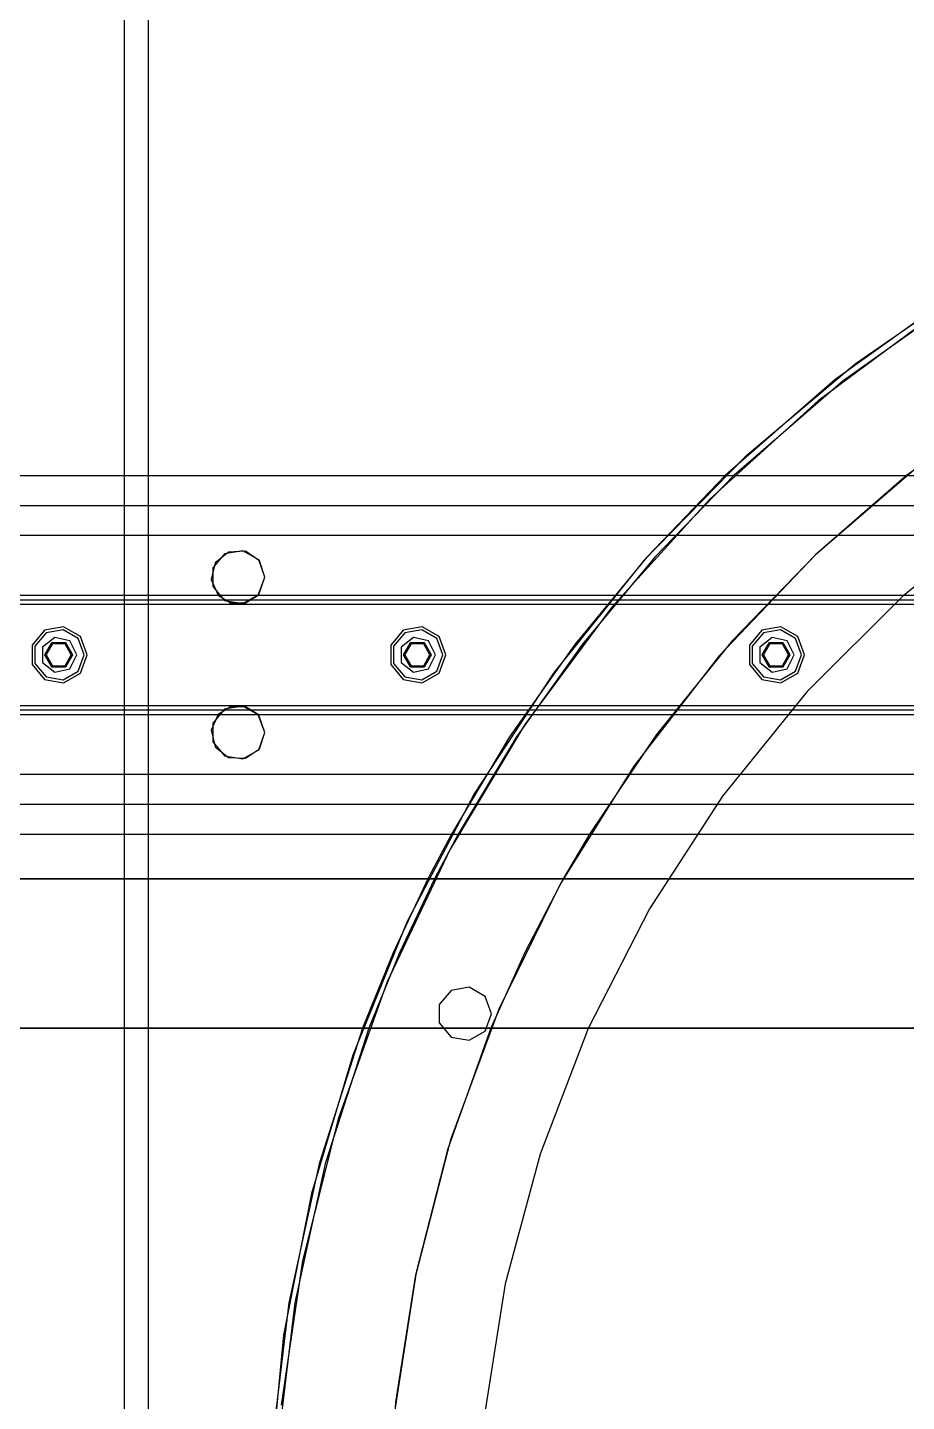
# Model space of a CAD drawing. Header units: millimetres. Extents: x -201 to 3037, y -406 to 3230.
# Drawn here: x 869.8 to 1016.8, y 2625 to 2855 of the extents above; entities that cross this region are included whole.
import ezdxf

# ---------------------------------------------------------------- set-up
doc = ezdxf.new("R2010")
doc.units = ezdxf.units.MM
doc.layers.add('HIDDEN', color=8, linetype='Continuous')
doc.layers.add('VISIBLE', color=7, linetype='Continuous')

msp = doc.modelspace()

# ---------------------------------------------------------------- linework, layer by layer
at = {"layer": 'HIDDEN'}
for points in [[(886, 2330), (886, 2870)], [(886, 2330), (886, 2870)], [(886, 2330), (886, 2870)], [(886, 2330), (886, 2870)], [(890, 2330), (890, 2870)], [(890, 2330), (890, 2870)], [(890, 2330), (890, 2870)], [(890, 2330), (890, 2870)], [(1237.25, 2837.76), (1213.95, 2844.11), (1190.13, 2848.18), (1166.04, 2849.93), (1141.89, 2849.34), (1117.91, 2846.43), (1094.32, 2841.22), (1071.35, 2833.75), (1049.2, 2824.11), (1028.09, 2812.37), (1008.21, 2798.64), (989.75, 2783.07), (972.87, 2765.78), (957.75, 2746.95), (944.51, 2726.74), (933.28, 2705.35), (924.17, 2682.98), (917.26, 2659.83), (912.62, 2636.12), (910.29, 2612.08)], [(1237.25, 2837.76), (1213.95, 2844.11), (1190.13, 2848.18), (1166.04, 2849.93), (1141.89, 2849.34), (1117.91, 2846.43), (1094.32, 2841.22), (1071.35, 2833.75), (1049.2, 2824.11), (1028.09, 2812.37), (1008.21, 2798.64), (989.75, 2783.07), (972.87, 2765.78), (957.75, 2746.95), (944.51, 2726.74), (933.28, 2705.35), (924.17, 2682.98), (917.26, 2659.83), (912.62, 2636.12), (910.29, 2612.08)], [(1237.25, 2837.76), (1213.95, 2844.11), (1190.13, 2848.18), (1166.04, 2849.93), (1141.89, 2849.34), (1117.91, 2846.43), (1094.32, 2841.22), (1071.35, 2833.75), (1049.2, 2824.11), (1028.09, 2812.37), (1008.21, 2798.64), (989.75, 2783.07), (972.87, 2765.78), (957.75, 2746.95), (944.51, 2726.74), (933.28, 2705.35), (924.17, 2682.98), (917.26, 2659.83), (912.62, 2636.12), (910.29, 2612.08)], [(1255.29, 2830.05), (1232.28, 2838.28), (1208.58, 2844.22), (1184.41, 2847.8), (1160, 2849), (1135.59, 2847.8), (1111.42, 2844.22), (1087.72, 2838.28), (1064.71, 2830.05), (1042.62, 2819.6), (1021.66, 2807.04), (1002.04, 2792.48), (983.93, 2776.07), (967.52, 2757.96), (952.96, 2738.34), (940.4, 2717.38), (929.95, 2695.29), (921.72, 2672.28), (915.78, 2648.58), (912.2, 2624.41)], [(1239.88, 2815.68), (1217.65, 2822.66), (1194.83, 2827.35), (1171.65, 2829.7), (1148.35, 2829.7), (1125.17, 2827.35), (1102.35, 2822.66), (1080.12, 2815.68), (1058.71, 2806.5), (1038.34, 2795.19), (1019.22, 2781.88), (1001.54, 2766.7), (985.49, 2749.82), (971.22, 2731.39), (958.9, 2711.62), (948.64, 2690.7), (940.55, 2668.85), (934.71, 2646.3), (931.18, 2623.27)], [(1247.45, 2796.41), (1226.44, 2804.48), (1204.7, 2810.3), (1182.47, 2813.82), (1160, 2815), (1137.53, 2813.82), (1115.3, 2810.3), (1093.56, 2804.48), (1072.55, 2796.41), (1052.5, 2786.2), (1033.63, 2773.94), (1016.14, 2759.78), (1000.22, 2743.86), (986.06, 2726.37), (973.8, 2707.5), (963.59, 2687.45), (955.52, 2666.44), (949.7, 2644.7), (946.18, 2622.47)], [(1247.45, 2796.41), (1226.44, 2804.48), (1204.7, 2810.3), (1182.47, 2813.82), (1160, 2815), (1137.53, 2813.82), (1115.3, 2810.3), (1093.56, 2804.48), (1072.55, 2796.41), (1052.5, 2786.2), (1033.63, 2773.94), (1016.14, 2759.78), (1000.22, 2743.86), (986.06, 2726.37), (973.8, 2707.5), (963.59, 2687.45), (955.52, 2666.44), (949.7, 2644.7), (946.18, 2622.47)], [(10, 2780), (1230, 2780)], [(986.51, 2780), (973.38, 2766.35), (961.32, 2751.74), (950.4, 2736.26), (940.68, 2720)], [(987.95, 2780), (974.73, 2766.37), (962.59, 2751.76), (951.6, 2736.28), (941.82, 2720)], [(1016.82, 2780), (1001.64, 2766.8), (987.67, 2752.33), (975.02, 2736.69), (963.79, 2720)], [(10, 2775), (1230, 2775)], [(10, 2775), (1230, 2775)], [(135, 2770), (1195, 2770)], [(909.5, 2763), (908.45, 2765.89), (905.78, 2767.43), (902.75, 2766.9), (900.77, 2764.54), (900.77, 2761.46), (902.75, 2759.1), (905.78, 2758.57), (908.45, 2760.11), (909.5, 2763)], [(135, 2760), (1195, 2760)], [(135, 2760), (1195, 2760)], [(135, 2760), (1195, 2760)], [(901.65, 2760), (903.75, 2758.68), (906.25, 2758.68), (908.35, 2760)], [(135, 2758.5), (1195, 2758.5)], [(879.75, 2750), (878.64, 2753.05), (875.82, 2754.68), (872.62, 2754.11), (870.54, 2751.62), (870.54, 2748.38), (872.62, 2745.89), (875.82, 2745.32), (878.64, 2746.95), (879.75, 2750)], [(879.25, 2750), (878.26, 2752.73), (875.74, 2754.19), (872.88, 2753.68), (871.01, 2751.45), (871.01, 2748.55), (872.88, 2746.32), (875.74, 2745.81), (878.26, 2747.27), (879.25, 2750)], [(878, 2750), (876.87, 2752.35), (874.33, 2752.92), (872.3, 2751.3), (872.3, 2748.7), (874.33, 2747.08), (876.87, 2747.65), (878, 2750)], [(878, 2750), (876.87, 2752.35), (874.33, 2752.92), (872.3, 2751.3), (872.3, 2748.7), (874.33, 2747.08), (876.87, 2747.65), (878, 2750)], [(939.75, 2750), (938.64, 2753.05), (935.82, 2754.68), (932.62, 2754.11), (930.54, 2751.62), (930.54, 2748.38), (932.62, 2745.89), (935.82, 2745.32), (938.64, 2746.95), (939.75, 2750)], [(939.25, 2750), (938.26, 2752.73), (935.74, 2754.19), (932.88, 2753.68), (931.01, 2751.45), (931.01, 2748.55), (932.88, 2746.32), (935.74, 2745.81), (938.26, 2747.27), (939.25, 2750)], [(938, 2750), (936.87, 2752.35), (934.33, 2752.92), (932.3, 2751.3), (932.3, 2748.7), (934.33, 2747.08), (936.87, 2747.65), (938, 2750)], [(938, 2750), (936.87, 2752.35), (934.33, 2752.92), (932.3, 2751.3), (932.3, 2748.7), (934.33, 2747.08), (936.87, 2747.65), (938, 2750)], [(999.75, 2750), (998.64, 2753.05), (995.82, 2754.68), (992.62, 2754.11), (990.54, 2751.62), (990.54, 2748.38), (992.62, 2745.89), (995.82, 2745.32), (998.64, 2746.95), (999.75, 2750)], [(999.25, 2750), (998.26, 2752.73), (995.74, 2754.19), (992.88, 2753.68), (991.01, 2751.45), (991.01, 2748.55), (992.88, 2746.32), (995.74, 2745.81), (998.26, 2747.27), (999.25, 2750)], [(998, 2750), (996.87, 2752.35), (994.33, 2752.92), (992.3, 2751.3), (992.3, 2748.7), (994.33, 2747.08), (996.87, 2747.65), (998, 2750)], [(998, 2750), (996.87, 2752.35), (994.33, 2752.92), (992.3, 2751.3), (992.3, 2748.7), (994.33, 2747.08), (996.87, 2747.65), (998, 2750)], [(873.85, 2752), (872.69, 2750)], [(877.1, 2750), (876.05, 2751.82), (873.95, 2751.82), (872.9, 2750), (873.95, 2748.18), (876.05, 2748.18), (877.1, 2750)], [(877.1, 2750), (876.05, 2751.82), (873.95, 2751.82), (872.9, 2750), (873.95, 2748.18), (876.05, 2748.18), (877.1, 2750)], [(876.15, 2752), (873.85, 2752)], [(877.31, 2750), (876.15, 2752)], [(933.85, 2752), (932.69, 2750)], [(937.1, 2750), (936.05, 2751.82), (933.95, 2751.82), (932.9, 2750), (933.95, 2748.18), (936.05, 2748.18), (937.1, 2750)], [(937.1, 2750), (936.05, 2751.82), (933.95, 2751.82), (932.9, 2750), (933.95, 2748.18), (936.05, 2748.18), (937.1, 2750)], [(936.15, 2752), (933.85, 2752)], [(937.31, 2750), (936.15, 2752)], [(993.85, 2752), (992.69, 2750)], [(997.1, 2750), (996.05, 2751.82), (993.95, 2751.82), (992.9, 2750), (993.95, 2748.18), (996.05, 2748.18), (997.1, 2750)], [(997.1, 2750), (996.05, 2751.82), (993.95, 2751.82), (992.9, 2750), (993.95, 2748.18), (996.05, 2748.18), (997.1, 2750)], [(996.15, 2752), (993.85, 2752)], [(997.31, 2750), (996.15, 2752)], [(872.69, 2750), (873.85, 2748)], [(876.15, 2748), (877.31, 2750)], [(932.69, 2750), (933.85, 2748)], [(936.15, 2748), (937.31, 2750)], [(992.69, 2750), (993.85, 2748)], [(996.15, 2748), (997.31, 2750)], [(873.85, 2748), (876.15, 2748)], [(933.85, 2748), (936.15, 2748)], [(993.85, 2748), (996.15, 2748)], [(135, 2741.5), (1195, 2741.5)], [(909.5, 2737), (908.45, 2739.89), (905.78, 2741.43), (902.75, 2740.9), (900.77, 2738.54), (900.77, 2735.46), (902.75, 2733.1), (905.78, 2732.57), (908.45, 2734.11), (909.5, 2737)], [(908.35, 2740), (906.25, 2741.32), (903.75, 2741.32), (901.65, 2740)], [(135, 2740), (1195, 2740)], [(135, 2740), (1195, 2740)], [(135, 2740), (1195, 2740)], [(135, 2730), (1195, 2730)], [(10, 2725), (1230, 2725)], [(10, 2725), (1230, 2725)], [(10, 2720), (1230, 2720)], [(1140, 2712.5), (90, 2712.5)], [(90, 2712.5), (1140, 2712.5)], [(1140, 2712.5), (90, 2712.5)], [(936.74, 2712.5), (930.94, 2700.15), (925.81, 2687.5)], [(937.86, 2712.5), (932.03, 2700.15), (926.88, 2687.5)], [(959.39, 2712.5), (952.97, 2700.18), (947.29, 2687.5)], [(947.39, 2689.93), (946.34, 2692.82), (943.67, 2694.36), (940.64, 2693.83), (938.66, 2691.47), (938.66, 2688.39), (940.64, 2686.03), (943.67, 2685.5), (946.34, 2687.04), (947.39, 2689.93)], [(947.39, 2689.93), (946.34, 2692.82), (943.67, 2694.36), (940.64, 2693.83), (938.66, 2691.47), (938.66, 2688.39), (940.64, 2686.03), (943.67, 2685.5), (946.34, 2687.04), (947.39, 2689.93)], [(1140, 2687.5), (90, 2687.5)], [(90, 2687.5), (1140, 2687.5)], [(1140, 2687.5), (90, 2687.5)]]:
    msp.add_lwpolyline(points, dxfattribs=at)
at = {"layer": 'VISIBLE'}
for points in [[(1234.95, 2838.5), (1211.4, 2844.66), (1187.36, 2848.5), (1163.07, 2849.98), (1138.74, 2849.09), (1114.62, 2845.85), (1090.92, 2840.27), (1067.88, 2832.41), (1045.72, 2822.35), (1024.63, 2810.18), (1004.83, 2796.02), (986.51, 2780)], [(1235.19, 2837.38), (1211.79, 2843.55), (1187.9, 2847.43), (1163.75, 2848.97), (1139.56, 2848.16), (1115.57, 2845), (1091.99, 2839.53), (1069.06, 2831.8), (1046.98, 2821.87), (1025.98, 2809.85), (1006.24, 2795.85), (987.95, 2780)], [(1390, 2600), (1388.81, 2623.41), (1385.24, 2646.57), (1379.33, 2669.25), (1371.14, 2691.21), (1360.76, 2712.22), (1348.3, 2732.07), (1333.88, 2750.55), (1317.66, 2767.46), (1299.8, 2782.64), (1280.49, 2795.92), (1259.92, 2807.16), (1238.32, 2816.25), (1215.91, 2823.1), (1192.91, 2827.63), (1169.58, 2829.8), (1146.14, 2829.58), (1122.85, 2826.98), (1099.94, 2822.02), (1077.66, 2814.76), (1056.23, 2805.26), (1035.88, 2793.64), (1016.82, 2780)], [(428.66, 2780), (1230, 2780)], [(430, 2770), (1195, 2770)], [(909.5, 2763), (908.6, 2765.71), (906.25, 2767.32), (903.39, 2767.2), (901.19, 2765.39), (900.52, 2762.62), (901.65, 2760)], [(908.35, 2760), (909.5, 2763)], [(430, 2760), (1195, 2760)], [(430, 2759.2), (1195, 2759.2)], [(879.75, 2750), (878.64, 2753.05), (875.82, 2754.68), (872.62, 2754.11), (870.54, 2751.62), (870.54, 2748.38), (872.62, 2745.89), (875.82, 2745.32), (878.64, 2746.95), (879.75, 2750)], [(879.25, 2750), (878.26, 2752.73), (875.74, 2754.19), (872.88, 2753.68), (871.01, 2751.45), (871.01, 2748.55), (872.88, 2746.32), (875.74, 2745.81), (878.26, 2747.27), (879.25, 2750)], [(939.75, 2750), (938.64, 2753.05), (935.82, 2754.68), (932.62, 2754.11), (930.54, 2751.62), (930.54, 2748.38), (932.62, 2745.89), (935.82, 2745.32), (938.64, 2746.95), (939.75, 2750)], [(939.25, 2750), (938.26, 2752.73), (935.74, 2754.19), (932.88, 2753.68), (931.01, 2751.45), (931.01, 2748.55), (932.88, 2746.32), (935.74, 2745.81), (938.26, 2747.27), (939.25, 2750)], [(999.75, 2750), (998.64, 2753.05), (995.82, 2754.68), (992.62, 2754.11), (990.54, 2751.62), (990.54, 2748.38), (992.62, 2745.89), (995.82, 2745.32), (998.64, 2746.95), (999.75, 2750)], [(999.25, 2750), (998.26, 2752.73), (995.74, 2754.19), (992.88, 2753.68), (991.01, 2751.45), (991.01, 2748.55), (992.88, 2746.32), (995.74, 2745.81), (998.26, 2747.27), (999.25, 2750)], [(872.69, 2750), (873.85, 2752)], [(873.85, 2752), (876.15, 2752)], [(876.15, 2752), (877.31, 2750)], [(932.69, 2750), (933.85, 2752)], [(933.85, 2752), (936.15, 2752)], [(936.15, 2752), (937.31, 2750)], [(992.69, 2750), (993.85, 2752)], [(993.85, 2752), (996.15, 2752)], [(996.15, 2752), (997.31, 2750)], [(873.85, 2748), (872.69, 2750)], [(877.31, 2750), (876.15, 2748)], [(933.85, 2748), (932.69, 2750)], [(937.31, 2750), (936.15, 2748)], [(993.85, 2748), (992.69, 2750)], [(997.31, 2750), (996.15, 2748)], [(876.15, 2748), (873.85, 2748)], [(936.15, 2748), (933.85, 2748)], [(996.15, 2748), (993.85, 2748)], [(430, 2740.8), (1195, 2740.8)], [(430, 2740), (1195, 2740)], [(901.65, 2740), (900.52, 2737.38), (901.19, 2734.61), (903.39, 2732.8), (906.25, 2732.68), (908.6, 2734.29), (909.5, 2737)], [(909.5, 2737), (908.35, 2740)], [(430, 2730), (1195, 2730)], [(430, 2720), (1230, 2720)], [(940.68, 2720), (936.74, 2712.5)], [(941.82, 2720), (937.86, 2712.5)], [(963.79, 2720), (959.39, 2712.5)], [(430, 2712.5), (1140, 2712.5)], [(430, 2687.5), (1140, 2687.5)], [(925.81, 2687.5), (918.55, 2664.8), (913.47, 2641.52), (910.64, 2617.86), (910.07, 2594.03), (911.77, 2570.27), (915.73, 2546.77), (921.91, 2523.75), (930.25, 2501.43), (940.68, 2480)], [(926.88, 2687.5), (919.58, 2664.81), (914.49, 2641.52), (911.64, 2617.85), (911.07, 2594.02), (912.78, 2570.25), (916.76, 2546.74), (922.97, 2523.73), (931.35, 2501.41), (941.82, 2480)], [(947.29, 2687.5), (940.03, 2667.17), (934.7, 2646.24), (931.35, 2624.91), (930.02, 2603.36), (930.72, 2581.78), (933.44, 2560.36), (938.16, 2539.29), (944.83, 2518.75), (953.4, 2498.93), (963.79, 2480)]]:
    msp.add_lwpolyline(points, dxfattribs=at)

doc.saveas('drawing.dxf')
